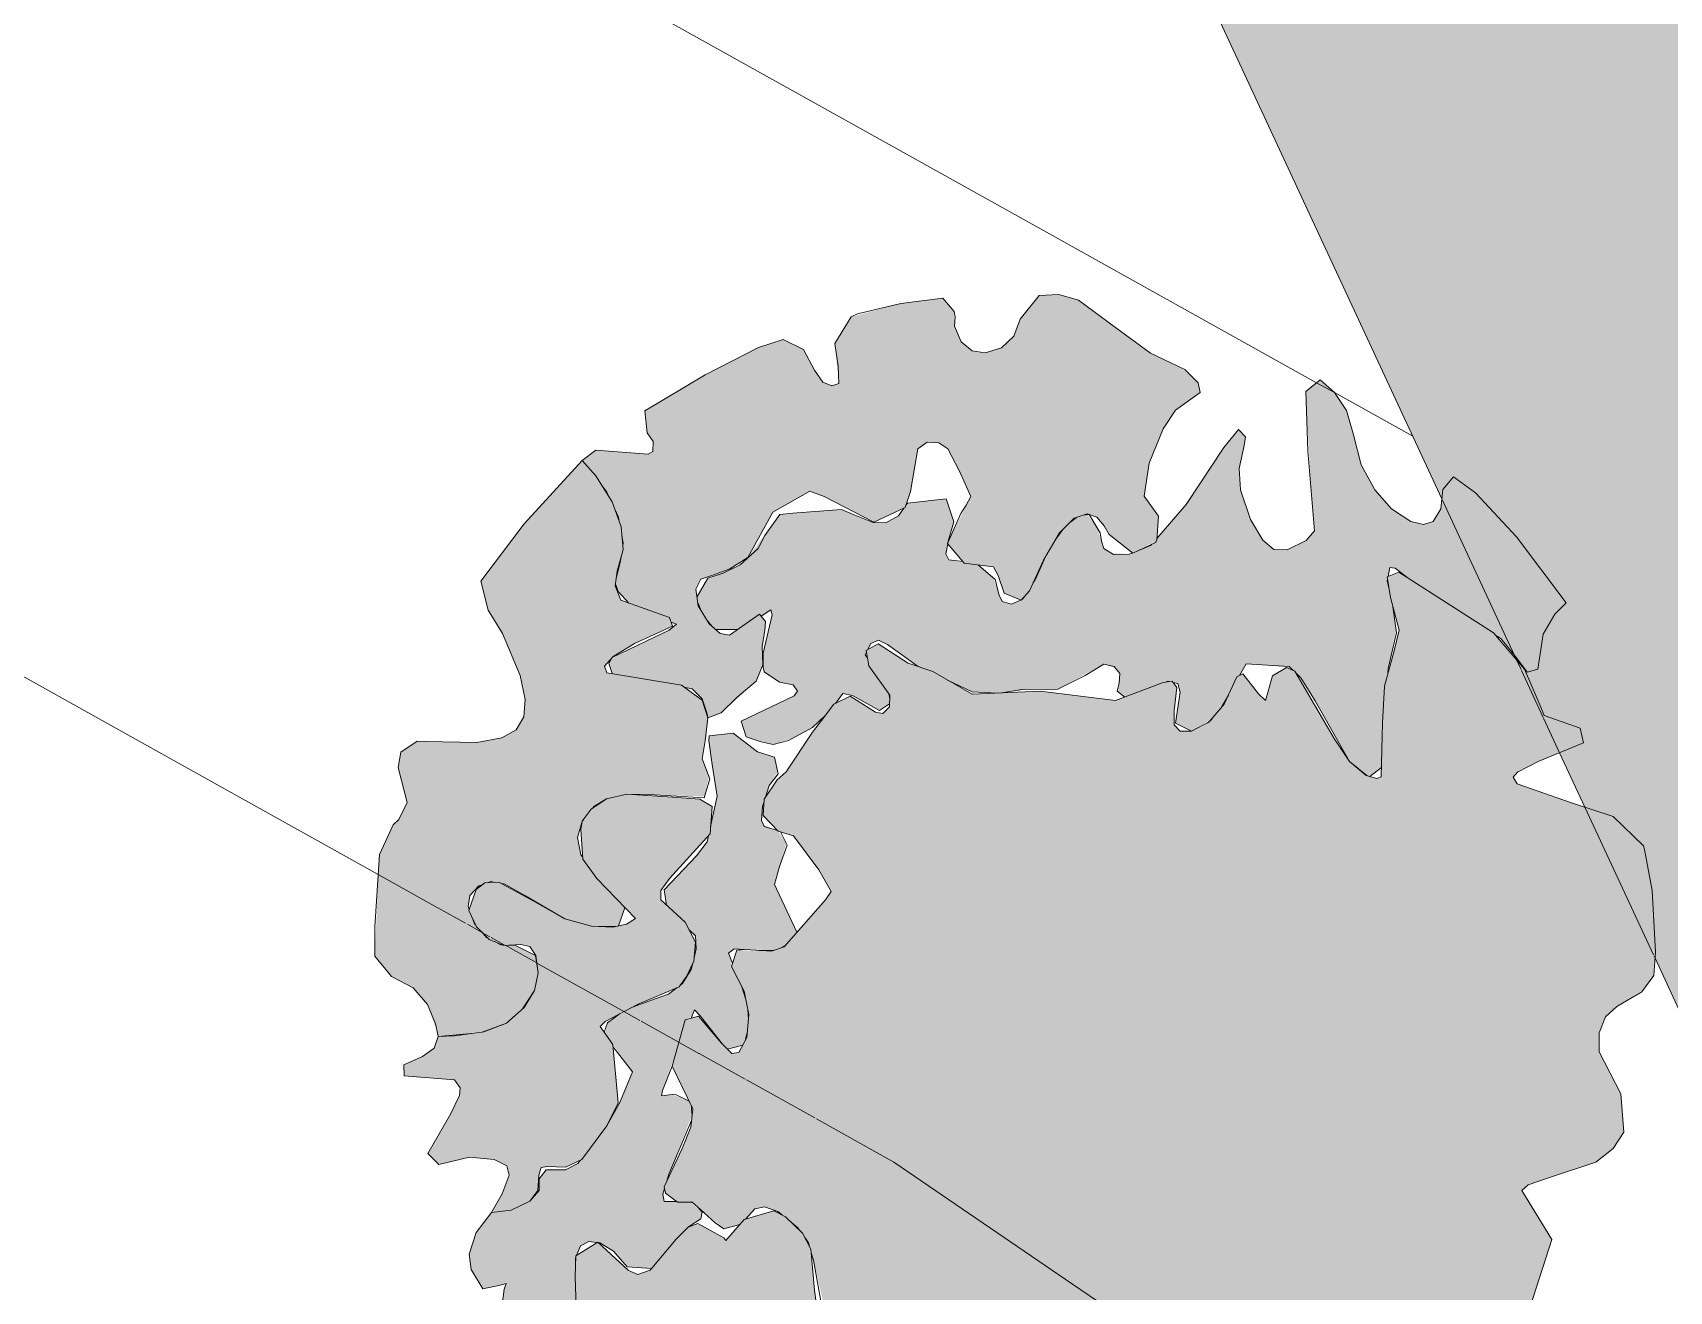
# Model space of a CAD drawing. Header units: metres. Extents: x -490 to 202, y -217 to 332.
# Drawn here: x -52.26 to -42.73, y 41.91 to 49.24 of the extents above; entities that cross this region are included whole.
import ezdxf

# ---------------------------------------------------------------- set-up
doc = ezdxf.new("R2010")
doc.units = ezdxf.units.M
doc.layers.add('1 arbol_dwg', color=8, linetype='Continuous', lineweight=9, true_color=0x767676)
doc.layers.add('C-TOPO-MAJR', color=66, linetype='Continuous', lineweight=18, true_color=0x647b04)
doc.layers.add('A-DETL-GENF', color=7, linetype='Continuous', lineweight=9)
doc.layers.add('A-DETL-THIN', color=7, linetype='Continuous', lineweight=9)

# ---------------------------------------------------------------- blocks, each defined once
blk = doc.blocks.new('1 arbol_dwg-V97-PLANTA DE MURO PERIMETRAL')
at = {"layer": 'A-DETL-GENF', "true_color": 0x004c00, "transparency": 33554483}
for points in [[(-4.9171, 6.694), (-4.8382, 6.7221), (-4.6347, 6.9075), (-4.597, 7.0019), (-4.6008, 7.1097), (-4.5809, 7.2541), (-4.6159, 7.2973), (-4.79, 7.1735), (-4.8479, 7.1876), (-4.9098, 7.2412), (-4.9729, 7.3454), (-4.9872, 7.4417), (-4.9577, 7.4993), (-4.7883, 7.5608), (-4.6843, 7.6263), (-4.5382, 7.8898), (-4.3225, 8.0131), (-4.2389, 7.9815), (-3.9498, 7.8317), (-3.7686, 7.9171), (-3.7353, 8.0229), (-3.6954, 8.2578), (-3.641, 8.2966), (-3.5722, 8.2925), (-3.52, 8.2577), (-3.4046, 8.0229), (-3.3861, 7.9809), (-3.5229, 7.7084), (-3.4245, 7.5924), (-3.255, 7.5716), (-3.2274, 7.5217), (-3.1918, 7.4192), (-3.0937, 7.3772), (-3.0453, 7.4329), (-2.9628, 7.6098), (-2.8709, 7.7703), (-2.7838, 7.8542), (-2.7083, 7.8794), (-2.6521, 7.8612), (-2.5806, 7.7602), (-2.4427, 7.6513), (-2.3043, 7.7274), (-2.2936, 7.8677), (-2.3775, 7.984), (-2.3484, 8.1747), (-2.2676, 8.3756), (-2.1945, 8.4844), (-2.052, 8.5855), (-2.0623, 8.6433), (-2.1597, 8.7285), (-2.3402, 8.8156), (-2.7586, 9.1235), (-2.8745, 9.1569), (-2.9891, 9.15), (-3.0996, 9.0124), (-3.1356, 8.9138), (-3.2075, 8.8462), (-3.3019, 8.8165), (-3.3785, 8.8294), (-3.4418, 8.881), (-3.482, 8.9722), (-3.4837, 9.0581), (-3.55, 9.135), (-3.7939, 9.1047), (-4.0833, 9.0256), (-4.1777, 8.8711), (-4.1541, 8.6383), (-4.1956, 8.6242), (-4.2468, 8.6466), (-4.2957, 8.7168), (-4.36, 8.8371), (-4.4791, 8.8955), (-4.6223, 8.8475), (-4.9328, 8.6896), (-5.2829, 8.4795), (-5.269, 8.3523), (-5.2353, 8.3009), (-5.2366, 8.2424), (-5.2633, 8.2277), (-5.5691, 8.2505), (-5.648, 8.1907), (-5.5322, 8.0424), (-5.474, 7.9501), (-5.4217, 7.8052), (-5.4099, 7.6729), (-5.4541, 7.4708), (-5.4161, 7.4044), (-5.3759, 7.3612), (-5.1408, 7.2774), (-5.1233, 7.2466), (-5.0992, 7.2378), (-5.1421, 7.2039), (-5.4782, 7.0383), (-5.4937, 7.0089), (-5.4737, 6.9506), (-5.0081, 6.8626), (-4.9455, 6.7926), (-4.9217, 6.7221)], [(-5.9946, 3.0494), (-5.8428, 3.0767), (-5.7393, 3.1612), (-5.6849, 3.3041), (-5.6856, 3.5634), (-5.6576, 3.6215), (-5.6084, 3.6467), (-5.5444, 3.6388), (-5.4663, 3.5895), (-5.3775, 3.4978), (-5.2433, 3.4899), (-5.0291, 3.7313), (-4.9581, 3.7785), (-4.9494, 3.8165), (-5.0052, 3.864), (-5.0262, 3.8753), (-5.1706, 3.8789), (-5.1758, 3.9377), (-5.1576, 3.9926), (-5.1437, 4.0387), (-5.0082, 4.3819), (-5.0257, 4.4627), (-5.1251, 4.5024), (-5.1868, 4.4944), (-5.1813, 4.5256), (-5.1046, 4.74), (-5.0489, 4.9368), (-5.0093, 4.9577), (-4.9951, 4.9936), (-4.9427, 4.9368), (-4.8029, 4.7656), (-4.714, 4.7893), (-4.6897, 4.8563), (-4.6808, 4.9402), (-4.697, 5.0612), (-4.7181, 5.1277), (-4.7792, 5.2461), (-4.7792, 5.282), (-4.7971, 5.3241), (-4.7634, 5.3501), (-4.5332, 5.3405), (-4.4634, 5.3716), (-4.3987, 5.4461), (-4.5285, 5.724), (-4.4604, 5.9636), (-4.5074, 6.0338), (-4.594, 6.073), (-4.6041, 6.0957), (-4.5887, 6.2206), (-4.5589, 6.2995), (-4.5101, 6.3793), (-4.5289, 6.4652), (-4.6281, 6.4956), (-4.7689, 6.6041), (-4.9091, 6.5893), (-4.9104, 6.5595), (-4.8626, 6.2382), (-4.9202, 5.9716), (-5.0505, 5.8185), (-5.1697, 5.6886), (-5.1573, 5.6042), (-5.0418, 5.4915), (-5.0259, 5.4606), (-4.9887, 5.4251), (-4.9887, 5.3332), (-5.013, 5.2291), (-5.0842, 5.1288), (-5.0961, 5.1237), (-5.1464, 5.086), (-5.3642, 5.0061), (-5.4906, 4.9267), (-5.505, 4.9089), (-5.5146, 4.8563), (-5.3554, 4.6332), (-5.4391, 4.4365), (-5.505, 4.3204), (-5.6725, 4.1003), (-5.7459, 4.0627), (-5.8584, 4.0627), (-5.8977, 4.0105), (-5.9053, 3.935), (-5.9536, 3.881), (-6.0615, 3.8294), (-6.1753, 3.8154), (-6.2652, 3.6998), (-6.3053, 3.5726), (-6.295, 3.4829), (-6.2265, 3.3707), (-6.0903, 3.4025), (-6.1024, 3.3702), (-6.1195, 3.2325), (-6.0232, 3.0855)]]:
    blk.add_hatch(color=98, dxfattribs=at).paths.add_polyline_path(points)
at = {"layer": 'A-DETL-GENF', "true_color": 0x2f4c26, "transparency": 33554483}
for points in [[(-1.0649, 6.3523), (-0.9967, 6.4042), (-0.9789, 6.8774), (-0.9115, 7.2025), (-0.9553, 7.5401), (-0.9472, 7.5676), (-0.9168, 7.5634), (-0.8116, 7.4869), (-0.3026, 7.1545), (-0.1487, 6.959), (-0.0861, 6.9763), (-0.051, 7.1878), (0.012, 7.2975), (0.078, 7.3616), (-0.2104, 7.7473), (-0.4773, 8.0229), (-0.578, 8.0954), (-0.6398, 8.022), (-0.6513, 7.9094), (-0.6957, 7.8353), (-0.7525, 7.8176), (-0.8253, 7.8354), (-0.9389, 7.9102), (-1.0375, 8.0229), (-1.1136, 8.1647), (-1.2001, 8.4806), (-1.2695, 8.5854), (-1.3528, 8.6596), (-1.4373, 8.5927), (-1.4064, 8.0229), (-1.3862, 7.7809), (-1.4352, 7.7254), (-1.5447, 7.6717), (-1.6219, 7.6736), (-1.6864, 7.7274), (-1.7591, 7.8473), (-1.8168, 8.0229), (-1.8247, 8.1433), (-1.7874, 8.3288), (-1.8284, 8.3707), (-1.9146, 8.2666), (-2.1597, 7.9031), (-2.3396, 7.6957), (-2.4639, 7.6456), (-2.5689, 7.6513), (-2.613, 7.6791), (-2.6521, 7.802), (-2.7083, 7.8747), (-2.7718, 7.8582), (-2.8512, 7.7893), (-2.8919, 7.7337), (-3.0006, 7.5217), (-3.0563, 7.4192), (-3.0937, 7.3772), (-3.1499, 7.3551), (-3.2036, 7.3702), (-3.2274, 7.431), (-3.255, 7.5059), (-3.3417, 7.5823), (-3.5134, 7.6119), (-3.5322, 7.6485), (-3.5038, 7.7686), (-3.4845, 7.8333), (-3.5303, 7.9683), (-3.7554, 7.9425), (-3.7686, 7.9171), (-3.8074, 7.8691), (-3.8812, 7.8288), (-3.9599, 7.8317), (-4.1388, 7.9046), (-4.498, 7.8768), (-4.6843, 7.6244), (-4.7294, 7.5832), (-4.9098, 7.5085), (-4.9205, 7.4993), (-4.9802, 7.3951), (-4.9604, 7.3248), (-4.8911, 7.225), (-4.8715, 7.208), (-4.7423, 7.2074), (-4.6159, 7.2973), (-4.6057, 7.2847), (-4.5492, 7.3224), (-4.5414, 7.2935), (-4.5951, 7.0697), (-4.5894, 6.9605), (-4.4988, 6.9015), (-4.421, 6.8847), (-4.3945, 6.849), (-4.4146, 6.822), (-4.7233, 6.6737), (-4.6939, 6.5827), (-4.5371, 6.5382), (-4.4179, 6.5766), (-4.3018, 6.642), (-4.1986, 6.752), (-4.1308, 6.8343), (-4.0667, 6.8199), (-3.918, 6.7359), (-3.8594, 6.775), (-3.8641, 6.834), (-3.9844, 7.0118), (-4.0011, 7.0607), (-3.9792, 7.1088), (-3.9682, 7.1257), (-3.9241, 7.1451), (-3.8703, 7.1209), (-3.6807, 6.9874), (-3.6081, 6.9621), (-3.5038, 6.9043), (-3.3784, 6.8456), (-3.2049, 6.8383), (-3.0453, 6.8586), (-2.8792, 6.8609), (-2.6127, 7.0064), (-2.5442, 6.9822), (-2.5198, 6.9516), (-2.5338, 6.8476), (-2.4894, 6.8144), (-2.215, 6.9075), (-2.1815, 6.8927), (-2.1675, 6.8437), (-2.1941, 6.6633), (-2.1003, 6.6159), (-1.9823, 6.6883), (-1.9062, 6.7936), (-1.7833, 7.0082), (-1.5263, 6.9861), (-1.4655, 6.9255), (-1.2714, 6.598), (-1.1818, 6.44), (-1.0809, 6.3572)], [(-6.173, 3.8192), (-6.0615, 3.8294), (-5.9536, 3.881), (-5.9053, 3.9426), (-5.9008, 4.0328), (-5.8866, 4.0769), (-5.8527, 4.0831), (-5.7447, 4.0798), (-5.6508, 4.1231), (-5.505, 4.3204), (-5.4391, 4.4534), (-5.4701, 4.7921), (-5.543, 4.8973), (-5.5146, 4.9267), (-5.323, 5.0278), (-5.0842, 5.1288), (-5.0418, 5.1875), (-4.9986, 5.278), (-4.9887, 5.3882), (-5.049, 5.5054), (-5.1903, 5.6344), (-5.1896, 5.6886), (-5.085, 5.8185), (-4.9039, 6.0177), (-4.8922, 6.1772), (-4.9634, 6.2202), (-5.3889, 6.25), (-5.5059, 6.2229), (-5.5951, 6.1626), (-5.6483, 6.0913), (-5.6567, 6.0437), (-5.6441, 5.8711), (-5.5636, 5.7593), (-5.3386, 5.5268), (-5.3894, 5.4922), (-5.4701, 5.4757), (-5.594, 5.4804), (-5.7494, 5.5241), (-6.1328, 5.737), (-6.2138, 5.7328), (-6.2647, 5.6947), (-6.3083, 5.5719), (-6.2623, 5.4774), (-6.1885, 5.404), (-6.1038, 5.3696), (-6.0053, 5.3745), (-5.9527, 5.3635), (-5.9179, 5.3103), (-5.9039, 5.2094), (-5.9264, 5.1063), (-5.9861, 5.0084), (-6.0892, 4.9168), (-6.2201, 4.8663), (-6.486, 4.8401), (-6.5096, 4.7705), (-6.5779, 4.7235), (-6.6864, 4.6743), (-6.6847, 4.6102), (-6.3907, 4.5866), (-6.3586, 4.5408), (-6.3617, 4.4955), (-6.4147, 4.3875), (-6.5463, 4.1589), (-6.4824, 4.0952), (-6.3041, 4.1367), (-6.1609, 4.1231), (-6.0861, 4.086), (-6.0729, 4.0316), (-6.113, 3.9238)], [(-4.7444, 2.0725), (-4.6425, 2.1001), (-4.4849, 2.191), (-4.3694, 2.216), (-4.1674, 2.2452), (-4.1162, 2.3541), (-4.306, 2.633), (-4.3161, 2.7057), (-4.2855, 2.7753), (-4.0926, 2.9482), (-4.1045, 3.0703), (-4.236, 3.1685), (-4.2807, 3.2475), (-4.2964, 3.3629), (-4.323, 3.6141), (-4.3662, 3.6955), (-4.4651, 3.791), (-4.5319, 3.8247), (-4.7053, 3.7742), (-4.8113, 3.6519), (-4.8479, 3.6815), (-4.9757, 3.7512), (-5.0311, 3.73), (-5.1398, 3.6141), (-5.2514, 3.4802), (-5.3241, 3.454), (-5.3775, 3.4782), (-5.5579, 3.643), (-5.6856, 3.5634), (-5.6892, 3.4434), (-5.682, 3.2091), (-5.7286, 3.1505), (-5.8726, 3.0483), (-5.899, 2.9424), (-5.697, 2.7539), (-5.5031, 2.6598), (-5.4415, 2.5651), (-5.3437, 2.5418), (-5.2381, 2.6598), (-4.8835, 3.0754), (-4.8146, 3.093), (-4.7582, 3.0616), (-4.7225, 2.9971), (-4.7144, 2.8912), (-4.7393, 2.7692), (-4.9121, 2.3094), (-4.8479, 2.1389), (-4.7682, 2.0853)]]:
    blk.add_hatch(color=89, dxfattribs=at).paths.add_polyline_path(points)
at = {"layer": 'A-DETL-GENF', "true_color": 0x424c26, "transparency": 33554483}
blk.add_hatch(color=69, dxfattribs=at).paths.add_polyline_path([(-6.4864, 4.8416), (-6.219, 4.8688), (-6.0892, 4.9168), (-5.9861, 5.0145), (-5.9264, 5.1063), (-5.9039, 5.2094), (-5.9189, 5.311), (-6.0405, 5.3704), (-6.121, 5.3721), (-6.2046, 5.416), (-6.2745, 5.4955), (-6.3123, 5.5954), (-6.3022, 5.6601), (-6.2491, 5.7161), (-6.1796, 5.7403), (-6.1014, 5.7272), (-5.7494, 5.5241), (-5.594, 5.4804), (-5.4368, 5.4825), (-5.3992, 5.5876), (-5.5146, 5.7087), (-5.6063, 5.8185), (-5.6568, 5.8972), (-5.6752, 5.9969), (-5.6441, 6.0969), (-5.5636, 6.1868), (-5.5059, 6.2229), (-5.3889, 6.25), (-4.9364, 6.236), (-4.9104, 6.3508), (-4.9496, 6.4552), (-4.9171, 6.694), (-4.9493, 6.7954), (-5.0706, 6.8836), (-5.5046, 6.9558), (-5.518, 6.9932), (-5.467, 7.0509), (-5.3428, 7.1252), (-5.1233, 7.2269), (-5.1408, 7.2774), (-5.4226, 7.3779), (-5.4553, 7.4608), (-5.4444, 7.5466), (-5.4099, 7.6729), (-5.4217, 7.8052), (-5.474, 7.9501), (-5.5691, 8.1007), (-5.648, 8.1907), (-5.9852, 7.8228), (-6.2381, 7.4884), (-6.196, 7.3195), (-6.1121, 7.1843), (-6.0096, 6.9395), (-5.9796, 6.8008), (-5.987, 6.6986), (-6.0325, 6.6241), (-6.1161, 6.5771), (-6.2608, 6.5505), (-6.6081, 6.5582), (-6.7028, 6.4935), (-6.7188, 6.4036), (-6.6671, 6.2004), (-6.7147, 6.1021), (-6.7485, 6.0714), (-6.8283, 5.8992), (-6.8551, 5.3064), (-6.7569, 5.1886), (-6.6314, 5.1224), (-6.5478, 5.0249), (-6.4919, 4.8663), (-6.4867, 4.843)])
at = {"layer": 'A-DETL-GENF', "true_color": 0x4f7f3f, "transparency": 33554483}
blk.add_hatch(color=87, dxfattribs=at).paths.add_polyline_path([(-2.9959, 1.7353), (-2.6313, 1.7538), (-2.2801, 1.8101), (-1.935, 1.9067), (-1.8881, 1.9334), (-1.5926, 2.1464), (-1.5028, 2.1259), (-1.3912, 2.132), (-1.2448, 2.2207), (-1.1529, 2.43), (-1.1286, 2.8007), (-1.0961, 2.8211), (-1.0513, 2.7946), (-0.8564, 2.5984), (-0.7055, 2.601), (-0.6445, 2.7575), (-0.6173, 2.7886), (-0.4998, 2.8561), (-0.3192, 2.9842), (-0.148, 3.2129), (-0.0052, 3.6578), (-0.1793, 3.943), (-0.1427, 3.9761), (0.2521, 4.1075), (0.3527, 4.1876), (0.4149, 4.2823), (0.3976, 4.5067), (0.2698, 4.7494), (0.2702, 4.8605), (0.3076, 4.9547), (0.3726, 5.0136), (0.5284, 5.1124), (0.5896, 5.1941), (0.5977, 5.3292), (0.5791, 5.688), (0.5277, 5.9481), (0.3519, 6.1201), (-0.2074, 6.3087), (-0.2289, 6.3473), (-0.2037, 6.3773), (-0.0839, 6.4388), (0.1801, 6.5473), (0.1608, 6.6334), (-0.0504, 6.7062), (-0.072, 6.7644), (-0.1636, 6.9763), (-0.3448, 7.1878), (-0.8945, 7.5401), (-0.963, 7.5135), (-0.9437, 7.394), (-0.8932, 7.2025), (-0.9789, 6.8774), (-0.998, 6.3498), (-1.0225, 6.3395), (-1.0859, 6.3587), (-1.1818, 6.44), (-1.2714, 6.5724), (-1.5002, 6.9643), (-1.5489, 6.9861), (-1.6301, 6.9371), (-1.6716, 6.7936), (-1.7114, 6.8321), (-1.8034, 6.9488), (-1.8372, 6.9313), (-1.9126, 6.7722), (-1.9982, 6.6692), (-2.1013, 6.6154), (-2.1675, 6.6159), (-2.202, 6.6532), (-2.202, 6.7359), (-2.1865, 6.87), (-2.215, 6.9075), (-2.2677, 6.8987), (-2.5442, 6.7936), (-2.9825, 6.8481), (-3.3784, 6.8308), (-3.6081, 6.9621), (-3.7505, 7.0118), (-3.9259, 7.1241), (-3.9952, 7.0843), (-3.9792, 6.9966), (-3.8584, 6.8259), (-3.8597, 6.7571), (-3.8978, 6.7182), (-3.9416, 6.7272), (-4.0879, 6.8199), (-4.1833, 6.7721), (-4.3076, 6.61), (-4.4604, 6.3793), (-4.5128, 6.3333), (-4.5887, 6.2206), (-4.594, 6.1261), (-4.5074, 6.0338), (-4.4179, 6.0064), (-4.2704, 5.8091), (-4.1986, 5.6828), (-4.2322, 5.6353), (-4.4731, 5.3606), (-4.5471, 5.3359), (-4.7488, 5.3412), (-4.7792, 5.2461), (-4.705, 5.1023), (-4.6785, 4.9671), (-4.6897, 4.834), (-4.7373, 4.7464), (-4.7778, 4.74), (-4.8479, 4.813), (-4.9719, 4.9577), (-5.0489, 4.9368), (-5.1251, 4.6675), (-5.0045, 4.4189), (-5.0153, 4.3122), (-5.0662, 4.1879), (-5.1705, 3.965), (-5.1632, 3.9283), (-5.0928, 3.8751), (-5.0074, 3.8754), (-4.8241, 3.721), (-4.7307, 3.7448), (-4.6435, 3.8374), (-4.5875, 3.8488), (-4.5095, 3.8206), (-4.446, 3.7742), (-4.3662, 3.6955), (-4.3164, 3.6016), (-4.2292, 3.2232), (-4.1247, 3.0853), (-4.0297, 3.0399), (-4.0098, 2.9699), (-4.2365, 2.8198), (-4.2623, 2.7963), (-4.2789, 2.5909), (-4.1162, 2.3541), (-4.1318, 2.3209), (-4.096, 2.2577), (-4.1293, 2.2254), (-4.306, 2.2078), (-4.4849, 2.1857), (-4.512, 2.1753), (-4.6464, 2.0853), (-4.6425, 2.0296), (-4.1674, 1.8887), (-3.8196, 1.8128), (-3.3498, 1.7518), (-3.0009, 1.7354)])
at = {"layer": 'A-DETL-THIN', "color": 76, "true_color": 0x3f7f00}
for p, q in [((-2.7718, 7.8582), (-2.8048, 7.8339)), ((-2.7002, 7.8767), (-2.729, 7.8725)), ((-2.8512, 7.7893), (-2.8919, 7.7337)), ((-4.9757, 7.3645), (-4.9604, 7.3248)), ((-4.9262, 7.2683), (-4.8911, 7.225)), ((-4.8715, 7.208), (-4.7423, 7.2074)), ((-3.8588, 6.8079), (-3.861, 6.8296)), ((-1.9341, 6.7463), (-1.8873, 6.8256)), ((-2.0097, 6.6632), (-1.9823, 6.6883)), ((-1.0649, 6.3523), (-0.9967, 6.4042)), ((-5.594, 5.4804), (-5.453, 5.4792)), ((-4.6176, 5.3405), (-4.5332, 5.3405)), ((-4.499, 5.3519), (-4.4634, 5.3716)), ((-5.9955, 5), (-5.9264, 5.1063)), ((-4.697, 5.0612), (-4.7181, 5.1277)), ((-4.6808, 4.9402), (-4.6843, 4.9967)), ((-6.2292, 4.8651), (-6.0892, 4.9168)), ((-4.6991, 4.8168), (-4.6868, 4.8686)), ((-4.8029, 4.7656), (-4.714, 4.7893)), ((-5.0082, 4.3819), (-5.0135, 4.4374)), ((-5.002, 3.8706), (-5.0262, 3.8753))]:
    blk.add_line(p, q, dxfattribs=at)
at = {"layer": 'A-DETL-THIN', "color": 76, "true_color": 0x3f7f00, "flags": 128}
for points in [[(-5.0557, 6.8728), (-5.0081, 6.8626), (-4.9493, 6.8037), (-4.9217, 6.7221), (-4.9171, 6.694), (-4.8382, 6.7221), (-4.7471, 6.8115), (-4.6347, 6.9075), (-4.597, 7.0019), (-4.6008, 7.1097), (-4.5853, 7.2022), (-4.5809, 7.2541), (-4.6159, 7.2973), (-4.79, 7.1735), (-4.8449, 7.185), (-4.9098, 7.2412), (-4.9729, 7.3454), (-4.9872, 7.4417), (-4.9577, 7.4993), (-4.8882, 7.5239), (-4.7883, 7.5608), (-4.6843, 7.6263), (-4.5382, 7.8898), (-4.3225, 8.0131), (-4.2389, 7.9815), (-3.9498, 7.8317), (-3.7686, 7.9171), (-3.7376, 8.0093), (-3.6954, 8.2578), (-3.641, 8.2966), (-3.5722, 8.2925), (-3.52, 8.2577), (-3.4513, 8.1284), (-3.3861, 7.9809), (-3.4134, 7.9303), (-3.445, 7.8828), (-3.5229, 7.7084), (-3.4245, 7.5924), (-3.255, 7.5716), (-3.2274, 7.5217), (-3.1918, 7.4192), (-3.0937, 7.3772), (-3.0453, 7.4329), (-2.9628, 7.6098), (-2.8709, 7.7703), (-2.7838, 7.8542), (-2.7083, 7.8794), (-2.6521, 7.8612), (-2.6099, 7.8114), (-2.5806, 7.7602), (-2.4427, 7.6513), (-2.3122, 7.7129), (-2.3043, 7.7274), (-2.2936, 7.8677), (-2.3775, 7.984), (-2.3484, 8.1747), (-2.2676, 8.3756), (-2.1945, 8.4844), (-2.052, 8.5855), (-2.0623, 8.6433), (-2.1412, 8.7196), (-2.3402, 8.8156), (-2.5441, 8.9654), (-2.7586, 9.1235), (-2.8745, 9.1569), (-2.9891, 9.15), (-3.0996, 9.0124), (-3.1356, 8.9138), (-3.2075, 8.8462), (-3.3019, 8.8165), (-3.3785, 8.8294), (-3.4418, 8.881), (-3.482, 8.9722), (-3.4779, 9.0248), (-3.4837, 9.0581), (-3.55, 9.135), (-3.7939, 9.1047), (-4.046, 9.0431), (-4.0833, 9.0256), (-4.1777, 8.8711), (-4.1592, 8.7395), (-4.1541, 8.6383), (-4.1956, 8.6242), (-4.2468, 8.6466), (-4.2957, 8.7168), (-4.36, 8.8371), (-4.4791, 8.8955), (-4.6223, 8.8475), (-4.9328, 8.6896), (-5.2829, 8.4795), (-5.269, 8.3523), (-5.2353, 8.3009), (-5.2366, 8.2424), (-5.2633, 8.2277), (-5.5691, 8.2505), (-5.648, 8.1907)], [(-0.3316, 7.1723), (-0.3026, 7.1545), (-0.2111, 7.0424), (-0.1487, 6.959), (-0.0861, 6.9763), (-0.0552, 7.1804), (0.012, 7.2975), (0.078, 7.3616), (-0.2104, 7.7473), (-0.4484, 8.0021), (-0.578, 8.0954), (-0.6398, 8.022), (-0.6513, 7.9094), (-0.6957, 7.8353), (-0.7525, 7.8176), (-0.8253, 7.8354), (-0.9389, 7.9102), (-1.0358, 8.0197), (-1.1136, 8.1647), (-1.1598, 8.3409), (-1.2001, 8.4806), (-1.2695, 8.5854), (-1.3528, 8.6596), (-1.4373, 8.5927), (-1.425, 8.2466), (-1.3862, 7.7809), (-1.4352, 7.7254), (-1.5447, 7.6717), (-1.6219, 7.6736), (-1.6864, 7.7274), (-1.7591, 7.8473), (-1.8166, 8.0191), (-1.8247, 8.1433), (-1.7952, 8.2785), (-1.7874, 8.3288), (-1.8284, 8.3707), (-1.9146, 8.2666), (-2.1324, 7.9347), (-2.3035, 7.7373)], [(-5.3889, 6.25), (-5.2266, 6.2451), (-4.9385, 6.2289), (-4.906, 6.3389), (-4.9496, 6.4552), (-4.9317, 6.5595), (-4.9171, 6.694), (-4.9493, 6.7954), (-5.0706, 6.8836), (-5.5046, 6.9558), (-5.518, 6.9932), (-5.467, 7.0509), (-5.3428, 7.1252), (-5.1233, 7.2269), (-5.1408, 7.2774), (-5.4226, 7.3779), (-5.4553, 7.4608), (-5.4444, 7.5466), (-5.4099, 7.6729), (-5.4217, 7.8052), (-5.474, 7.9501), (-5.5691, 8.1007), (-5.648, 8.1907), (-5.9852, 7.8228), (-6.2381, 7.4884), (-6.196, 7.3195), (-6.1121, 7.1843), (-6.0096, 6.9395), (-5.9796, 6.8008), (-5.987, 6.6986), (-6.0325, 6.6241), (-6.1161, 6.5771), (-6.2608, 6.5505), (-6.4582, 6.5546), (-6.6081, 6.5582), (-6.7028, 6.4935), (-6.7188, 6.4036), (-6.6671, 6.2004), (-6.7147, 6.1021), (-6.7485, 6.0714), (-6.8283, 5.8992), (-6.8541, 5.4768), (-6.8551, 5.3064), (-6.7569, 5.1886), (-6.6314, 5.1224), (-6.5478, 5.0249), (-6.5026, 4.9138), (-6.4864, 4.8416), (-6.486, 4.8401), (-6.279, 4.8583)], [(-5.5322, 8.0424), (-5.5046, 8.007), (-5.4901, 7.9756)], [(-5.4588, 7.9081), (-5.437, 7.861), (-5.432, 7.8337)], [(-3.7757, 7.9138), (-3.8074, 7.8691), (-3.8812, 7.8288), (-3.9551, 7.8297), (-4.0617, 7.8727), (-4.1388, 7.9046), (-4.4224, 7.885), (-4.498, 7.8768), (-4.5849, 7.7548), (-4.6247, 7.679), (-4.7294, 7.5832), (-4.8271, 7.5359), (-4.9164, 7.5063), (-4.9802, 7.3951)], [(-3.5186, 7.7179), (-3.518, 7.7209), (-3.4845, 7.8333), (-3.5303, 7.9683), (-3.7554, 7.9425), (-3.7643, 7.9299)], [(-2.445, 7.6532), (-2.4639, 7.6456), (-2.5557, 7.643), (-2.613, 7.6791), (-2.6258, 7.7215), (-2.6326, 7.7703), (-2.6977, 7.8759)], [(-5.417, 7.7528), (-5.4092, 7.7105), (-5.4118, 7.694)], [(-5.422, 7.6284), (-5.4281, 7.5897), (-5.4497, 7.5049)], [(-3.4327, 7.6021), (-3.5134, 7.6119), (-3.5322, 7.6485), (-3.5209, 7.7061)], [(-2.949, 7.634), (-3.0119, 7.4971), (-3.0247, 7.477)], [(-2.3334, 7.7029), (-2.3396, 7.6957), (-2.4015, 7.6707)], [(-0.148, 3.2129), (-0.0052, 3.6578), (-0.1793, 3.943), (-0.1427, 3.9761), (-0.0131, 4.0204), (0.2521, 4.1075), (0.3527, 4.1876), (0.4149, 4.2823), (0.3976, 4.5067), (0.2698, 4.7494), (0.2702, 4.8605), (0.3076, 4.9547), (0.3726, 5.0136), (0.5181, 5.0987), (0.5896, 5.1941), (0.5977, 5.3292), (0.5791, 5.688), (0.5348, 5.9282), (0.5277, 5.9481), (0.3519, 6.1201), (0.1034, 6.2006), (-0.2074, 6.3087), (-0.2289, 6.3473), (-0.2037, 6.3773), (-0.0839, 6.4388), (0.1801, 6.5473), (0.1608, 6.6334), (-0.0504, 6.7062), (-0.072, 6.7644), (-0.1636, 6.9763), (-0.3448, 7.1878), (-0.8945, 7.5401), (-0.963, 7.5135), (-0.9437, 7.394), (-0.8932, 7.2025), (-0.9224, 7.0833), (-0.9789, 6.8774), (-0.9907, 6.6652), (-0.998, 6.3498), (-1.0225, 6.3395), (-1.0859, 6.3587), (-1.1818, 6.44), (-1.2714, 6.5724), (-1.5002, 6.9643), (-1.5489, 6.9861), (-1.6301, 6.9371), (-1.6716, 6.7936), (-1.7114, 6.8321), (-1.8034, 6.9488), (-1.8372, 6.9313), (-1.9126, 6.7722), (-1.9982, 6.6692), (-2.1013, 6.6154), (-2.1675, 6.6159), (-2.202, 6.6532), (-2.202, 6.7359), (-2.1865, 6.87), (-2.215, 6.9075), (-2.2677, 6.8987), (-2.5442, 6.7936), (-2.9825, 6.8481), (-3.3784, 6.8308), (-3.4797, 6.8887), (-3.6081, 6.9621), (-3.7505, 7.0118), (-3.9259, 7.1241), (-3.9952, 7.0843), (-3.9792, 6.9966), (-3.8584, 6.8259), (-3.8597, 6.7571), (-3.8978, 6.7182), (-3.9416, 6.7272), (-4.0879, 6.8199), (-4.1833, 6.7721), (-4.2548, 6.6777), (-4.3076, 6.61), (-4.4604, 6.3793), (-4.5128, 6.3333), (-4.5887, 6.2206), (-4.594, 6.1261), (-4.5074, 6.0338), (-4.4179, 6.0064), (-4.2704, 5.8091), (-4.1986, 5.6828), (-4.2322, 5.6353), (-4.4731, 5.3606), (-4.5471, 5.3359), (-4.6949, 5.3456), (-4.7488, 5.3412), (-4.7792, 5.2461), (-4.705, 5.1023), (-4.6785, 4.9671), (-4.6897, 4.834), (-4.7373, 4.7464), (-4.7778, 4.74), (-4.8376, 4.801), (-4.9719, 4.9577), (-5.0489, 4.9368), (-5.1251, 4.6675), (-5.0045, 4.4189), (-5.0153, 4.3122), (-5.0662, 4.1879), (-5.1705, 3.965), (-5.1632, 3.9283), (-5.0928, 3.8751), (-5.0074, 3.8754), (-4.959, 3.8329), (-4.8745, 3.7552), (-4.8241, 3.721), (-4.7307, 3.7448)], [(-3.0978, 7.3789), (-3.1499, 7.3551), (-3.2036, 7.3702), (-3.2209, 7.4067), (-3.2452, 7.4973), (-3.3417, 7.5823)], [(-0.9578, 7.5155), (-0.9472, 7.5676), (-0.9168, 7.5634), (-0.841, 7.5058)], [(-5.4541, 7.4708), (-5.4365, 7.4262), (-5.3759, 7.3612)], [(-0.9513, 7.4413), (-0.9627, 7.4918), (-0.9609, 7.5004)], [(-3.0743, 7.3995), (-3.0832, 7.3856), (-3.0885, 7.3832)], [(-0.9585, 6.9517), (-0.9575, 6.9797), (-0.9094, 7.1878), (-0.9328, 7.3529)], [(-5.1311, 7.2494), (-5.0992, 7.2378), (-5.1421, 7.2039), (-5.4703, 7.0472)], [(-4.6057, 7.2847), (-4.5492, 7.3224), (-4.5414, 7.2935), (-4.5951, 7.0697), (-4.5951, 6.9904), (-4.5894, 6.9605), (-4.4988, 6.9015), (-4.421, 6.8847), (-4.3945, 6.849), (-4.4146, 6.822), (-4.7233, 6.6737), (-4.6939, 6.5827), (-4.6055, 6.5534), (-4.5371, 6.5382), (-4.4469, 6.5609), (-4.3076, 6.6366), (-4.2333, 6.7061)], [(-3.9866, 7.0892), (-3.9682, 7.1257), (-3.9241, 7.1451), (-3.8703, 7.1209), (-3.699, 6.9961), (-3.6807, 6.9874)], [(-3.9872, 7.0404), (-4.0011, 7.0607), (-3.9936, 7.0754)], [(-5.4782, 7.0383), (-5.4937, 7.0089), (-5.4737, 6.9506)], [(-3.2049, 6.8383), (-3.0892, 6.858), (-2.8792, 6.8609), (-2.7203, 6.9403), (-2.6127, 7.0064), (-2.5522, 6.9922), (-2.5198, 6.9516), (-2.5238, 6.8958), (-2.5338, 6.8476), (-2.4894, 6.8144)], [(-1.8223, 6.939), (-1.7833, 7.0082), (-1.5334, 6.9919), (-1.5094, 6.9684)], [(-1.4935, 6.9529), (-1.4655, 6.9255), (-1.3815, 6.7922), (-1.1818, 6.44), (-1.0809, 6.3572)], [(-3.5223, 6.913), (-3.3789, 6.8456), (-3.2315, 6.8372)], [(-2.2483, 6.9019), (-2.239, 6.9065), (-2.2314, 6.9047)], [(-2.2088, 6.8993), (-2.1815, 6.8927), (-2.1675, 6.8437), (-2.1941, 6.6633), (-2.1013, 6.6154)], [(-4.1736, 6.777), (-4.1308, 6.8343), (-4.0739, 6.824), (-3.918, 6.7359), (-3.8594, 6.775)], [(-4.5808, 6.2323), (-4.5589, 6.2995), (-4.5074, 6.3667), (-4.5289, 6.4652), (-4.6281, 6.4956), (-4.7689, 6.6041), (-4.9091, 6.5893), (-4.9104, 6.5595), (-4.8922, 6.4221), (-4.8626, 6.2382), (-4.9007, 6.0618)], [(-5.5863, 6.1685), (-5.5796, 6.1768), (-5.5059, 6.2229)], [(-4.5105, 6.0371), (-4.5887, 6.0612), (-4.6041, 6.0957), (-4.5983, 6.1785), (-4.5895, 6.2056)], [(-5.6472, 6.0928), (-5.6469, 6.0937), (-5.6413, 6.1007)], [(-5.645, 5.883), (-5.6568, 5.8972), (-5.6752, 5.9969), (-5.6494, 6.0853)], [(-4.9122, 6.0086), (-4.9202, 5.9716), (-4.9819, 5.8912), (-5.1702, 5.6918), (-5.1573, 5.6042)], [(-4.3987, 5.4461), (-4.5285, 5.724), (-4.4999, 5.8293), (-4.4545, 5.9521), (-4.4937, 6.0296)], [(-6.3059, 5.5785), (-6.3123, 5.5954), (-6.3022, 5.6601), (-6.2491, 5.7161), (-6.2249, 5.7245)], [(-6.1988, 5.7336), (-6.1796, 5.7403), (-6.1536, 5.7359)], [(-6.1209, 5.7304), (-6.1014, 5.7272), (-5.9788, 5.6568), (-5.7494, 5.5241)], [(-6.2669, 5.4869), (-6.2745, 5.4955), (-6.2865, 5.527)], [(-5.4368, 5.4825), (-5.3992, 5.5876), (-5.4097, 5.6003)], [(-6.1962, 5.4116), (-6.2046, 5.416), (-6.2326, 5.4478)], [(-5.0259, 5.4606), (-4.9887, 5.4251), (-4.9847, 5.3501), (-4.9967, 5.2989)], [(-6.1093, 5.3719), (-6.121, 5.3721), (-6.1585, 5.3918)], [(-5.9039, 5.2094), (-5.9189, 5.311), (-6.0405, 5.3704), (-6.0742, 5.3711)], [(-4.7727, 5.2666), (-4.7971, 5.3241), (-4.7634, 5.3501), (-4.7059, 5.3447)], [(-5.0045, 5.2657), (-5.013, 5.2291), (-5.0633, 5.1483), (-5.0781, 5.1372)], [(-5.0961, 5.1237), (-5.1464, 5.086), (-5.2506, 5.0492), (-5.3642, 5.0061)], [(-5.4267, 4.9731), (-5.5016, 4.9187), (-5.5202, 4.8643)], [(-5.0139, 4.9463), (-4.9951, 4.9936), (-4.9594, 4.9581), (-4.8309, 4.7942)], [(-5.4691, 4.7807), (-5.3554, 4.6332), (-5.4287, 4.4549), (-5.505, 4.3204)], [(-5.0257, 4.4627), (-5.1086, 4.5046), (-5.1868, 4.4944), (-5.1813, 4.5256), (-5.125, 4.6672)], [(-5.1576, 3.9926), (-5.1437, 4.0387), (-5.0113, 4.3509)], [(-5.6576, 4.1199), (-5.6725, 4.1003), (-5.7459, 4.0627), (-5.8584, 4.0627), (-5.8977, 4.0105), (-5.8984, 3.9426), (-5.9536, 3.881)], [(-5.0992, 3.88), (-5.1706, 3.8789), (-5.1787, 3.9226), (-5.1687, 3.9558)], [(-6.1753, 3.8154), (-6.2652, 3.6998), (-6.3053, 3.5726), (-6.295, 3.4829), (-6.2265, 3.3707), (-6.1258, 3.3926), (-6.0903, 3.4025), (-6.1024, 3.3702), (-6.1195, 3.2325), (-6.0232, 3.0855), (-5.9946, 3.0494), (-5.8428, 3.0767), (-5.7393, 3.1612), (-5.6849, 3.3041)], [(-4.2807, 3.2475), (-4.2964, 3.3629), (-4.3164, 3.6016), (-4.3662, 3.6955), (-4.4651, 3.791), (-4.5319, 3.8247), (-4.7053, 3.7742), (-4.8113, 3.6519), (-4.8241, 3.6685), (-4.9757, 3.7512), (-5.0311, 3.73), (-5.1009, 3.6608), (-5.2514, 3.4802), (-5.3241, 3.454), (-5.3775, 3.4782), (-5.5579, 3.643), (-5.6856, 3.5634), (-5.6892, 3.4434), (-5.682, 3.2091)], [(-5.0299, 3.7305), (-5.0291, 3.7313), (-4.9581, 3.7785), (-4.9494, 3.8165), (-4.9745, 3.8465)], [(-4.6971, 3.7765), (-4.6435, 3.8374), (-4.5875, 3.8488), (-4.5095, 3.8206), (-4.485, 3.801)], [(-4.4302, 3.7573), (-4.3948, 3.729), (-4.3817, 3.7105)], [(-5.6816, 3.5658), (-5.6576, 3.6215), (-5.6084, 3.6467), (-5.5613, 3.6409)], [(-5.5548, 3.6401), (-5.5444, 3.6388), (-5.4663, 3.5895), (-5.387, 3.4984), (-5.2433, 3.4899)], [(-4.3511, 3.6672), (-4.3308, 3.6384), (-4.3252, 3.6182)], [(-5.6865, 3.5326), (-5.6877, 3.5516), (-5.6858, 3.5562)], [(-4.3146, 3.5806), (-4.3024, 3.5373), (-4.252, 3.2577), (-4.151, 3.105)]]:
    blk.add_lwpolyline(points, dxfattribs=at)
blk.add_lwpolyline([(-6.4147, 4.3875), (-6.5463, 4.1589), (-6.4824, 4.0952), (-6.3041, 4.1367), (-6.1609, 4.1231), (-6.0861, 4.086), (-6.0729, 4.0316), (-6.113, 3.9238), (-6.173, 3.8192), (-6.1753, 3.8154), (-6.0615, 3.8294), (-5.9536, 3.881), (-5.9053, 3.9426), (-5.9008, 4.0328), (-5.8866, 4.0769), (-5.8527, 4.0831), (-5.7447, 4.0798), (-5.6508, 4.1231), (-5.505, 4.3204), (-5.4391, 4.4534), (-5.4701, 4.7921), (-5.543, 4.8973), (-5.5146, 4.9267), (-5.323, 5.0278), (-5.0842, 5.1288), (-5.0418, 5.1875), (-4.9986, 5.278), (-4.9887, 5.3882), (-5.049, 5.5054), (-5.1903, 5.6344), (-5.1896, 5.6886), (-5.1389, 5.7593), (-4.9039, 6.0177), (-4.8922, 6.1772), (-4.9634, 6.2202), (-5.1223, 6.2322), (-5.3889, 6.25), (-5.5059, 6.2229), (-5.5951, 6.1626), (-5.6483, 6.0913), (-5.6567, 6.0437), (-5.6441, 5.8711), (-5.5636, 5.7593), (-5.3386, 5.5268), (-5.3894, 5.4922), (-5.4701, 5.4757), (-5.594, 5.4804), (-5.7494, 5.5241), (-5.9377, 5.6299), (-6.1328, 5.737), (-6.2138, 5.7328), (-6.2647, 5.6947), (-6.3083, 5.5719), (-6.2623, 5.4774), (-6.1885, 5.404), (-6.1038, 5.3696), (-6.0053, 5.3745), (-5.9527, 5.3635), (-5.9179, 5.3103), (-5.9039, 5.2094), (-5.9264, 5.1063), (-5.9861, 5.0084), (-6.0892, 4.9168), (-6.2201, 4.8663), (-6.3912, 4.843), (-6.486, 4.8401), (-6.5096, 4.7705), (-6.5779, 4.7235), (-6.6864, 4.6743), (-6.6847, 4.6102), (-6.3907, 4.5866), (-6.3586, 4.5408), (-6.3617, 4.4955)], close=True, dxfattribs=at)

msp = doc.modelspace()

# ---------------------------------------------------------------- hatches: boundary and pattern name
at = {"layer": 'A-DETL-GENF', "true_color": 0xfffdfb}
msp.add_hatch(color=7, dxfattribs=at).paths.add_polyline_path([(-42.6535, 43.4988), (-26.3283, 51.0808), (-29.2769, 57.4295), (-45.6021, 49.8475), (-42.6866, 43.57)])

# ---------------------------------------------------------------- linework, layer by layer
at = {"layer": 'A-DETL-THIN', "color": 253, "true_color": 0xaaaaaa}
for p, q in [((-45.6021, 49.8475), (-44.0584, 46.5237)), ((-44.0584, 46.5237), (-43.6351, 45.6122)), ((-43.6351, 45.6122), (-43.6236, 45.5875)), ((-43.6236, 45.5875), (-43.597, 45.5302)), ((-43.5949, 45.5258), (-43.4681, 45.2527)), ((-43.4654, 45.2469), (-43.3723, 45.0464)), ((-43.3723, 45.0464), (-43.2252, 44.7296)), ((-43.2252, 44.7296), (-42.8261, 43.8704)), ((-42.8229, 43.8635), (-42.8173, 43.8515)), ((-42.8173, 43.8515), (-42.6535, 43.4988))]:
    msp.add_line(p, q, dxfattribs=at)
at = {"layer": 'C-TOPO-MAJR', "color": 9, "true_color": 0xcbd3ab}
for p, q in [((-44.7865, 47.1995), (-44.683, 47.1418)), ((-44.683, 47.1418), (-44.2275, 46.8879)), ((-49.7292, 44.0486), (-49.6472, 44.0029)), ((-49.6405, 43.9991), (-49.5989, 43.976)), ((-49.5898, 43.9709), (-49.5148, 43.9291)), ((-49.5099, 43.9264), (-49.3254, 43.8235)), ((-48.7178, 43.4848), (-48.3815, 43.2973)), ((-48.3808, 43.2969), (-48.1119, 43.147)), ((-48.1048, 43.143), (-47.7079, 42.9218)), ((-47.6972, 42.9158), (-47.2476, 42.6652))]:
    msp.add_line(p, q, dxfattribs=at)
at = {"layer": 'C-TOPO-MAJR', "color": 9, "true_color": 0xcbd3ab, "flags": 128}
for points in [[(-58.7297, 53.7754), (-58.0783, 52.8456), (-56.4125, 51.0609), (-55.7611, 50.1311), (-54.8489, 48.8292), (-54.1975, 47.8995), (-53.5461, 46.9698), (-52.6339, 45.6679), (-51.5248, 45.0496), (-50.2484, 44.3381)], [(-49.499, 49.8267), (-46.4417, 48.1222), (-44.7865, 47.1995)], [(-50.2484, 44.3381), (-49.9407, 44.1665), (-49.7397, 44.0545)], [(-49.3248, 43.8232), (-48.8317, 43.5482), (-48.7253, 43.4889)], [(-47.2476, 42.6652), (-46.2067, 41.9556), (-45.0605, 41.1742), (-44.6164, 40.8714)]]:
    msp.add_lwpolyline(points, dxfattribs=at)

# ---------------------------------------------------------------- block references
at = {"layer": '1 arbol_dwg', "color": 76, "true_color": 0x3f7f00}
msp.add_blockref('1 arbol_dwg-V97-PLANTA DE MURO PERIMETRAL', (-43.413, 38.5564), dxfattribs=at)

doc.saveas('drawing.dxf')
